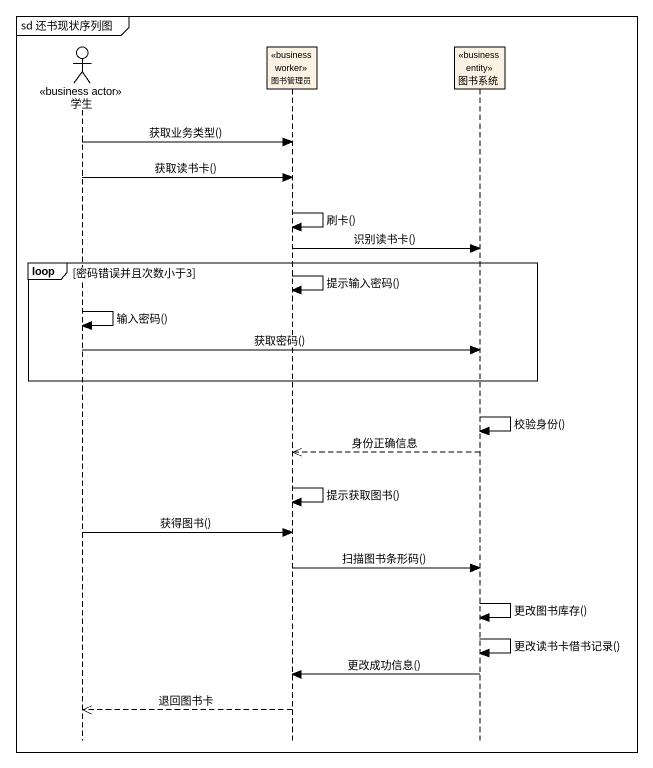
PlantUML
@startuml
mainframe sd 还书现状序列图
hide footbox
actor 学生 <<business actor>>
participant 图书管理员 <<business worker>>
participant 图书系统 <<business entity>>

学生 -> 图书管理员 : 获取业务类型()
学生 -> 图书管理员 : 获取读书卡()
图书管理员 -> 图书管理员 : 刷卡()
图书管理员 -> 图书系统 : 识别读书卡()
loop 密码错误并且次数小于3
  图书管理员 -> 图书管理员 : 提示输入密码()
  学生 -> 学生 : 输入密码()
  学生 -> 图书系统 : 获取密码()
end
图书系统 -> 图书系统 : 校验身份()
图书系统 -->> 图书管理员 : 身份正确信息
图书管理员 -> 图书管理员 : 提示获取图书()
学生 -> 图书管理员 : 获得图书()
图书管理员 -> 图书系统 : 扫描图书条形码()
图书系统 -> 图书系统 : 更改图书库存()
图书系统 -> 图书系统 : 更改读书卡借书记录()
图书系统 -> 图书管理员 : 更改成功信息()
图书管理员 -->> 学生 : 退回图书卡
@enduml
